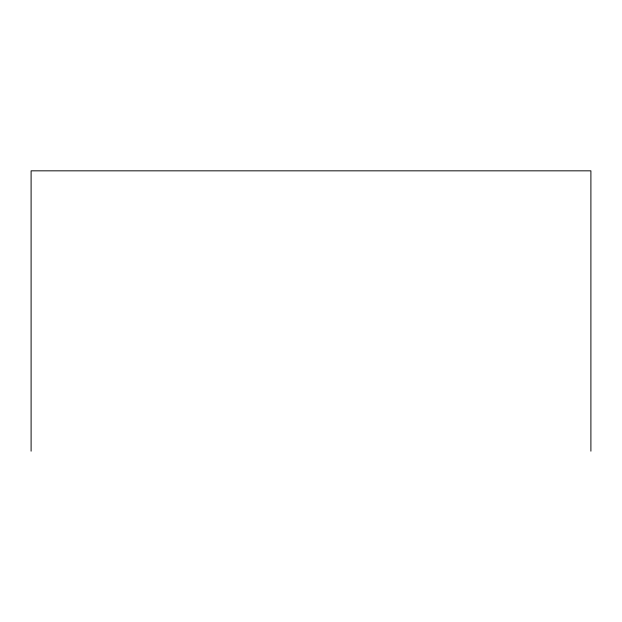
<?xml version="1.0" encoding="UTF-8"?>
<svg xmlns="http://www.w3.org/2000/svg" width="622" height="622" viewBox="0 0 622 622"><rect width="100%" height="100%" fill="white"/><g stroke="black" fill="none" stroke-linecap="round" stroke-linejoin="round"><path stroke-width="0.93" d="M590.9 451.168L590.9 170.832L31.1 170.832L31.1 451.168"/></g></svg>
